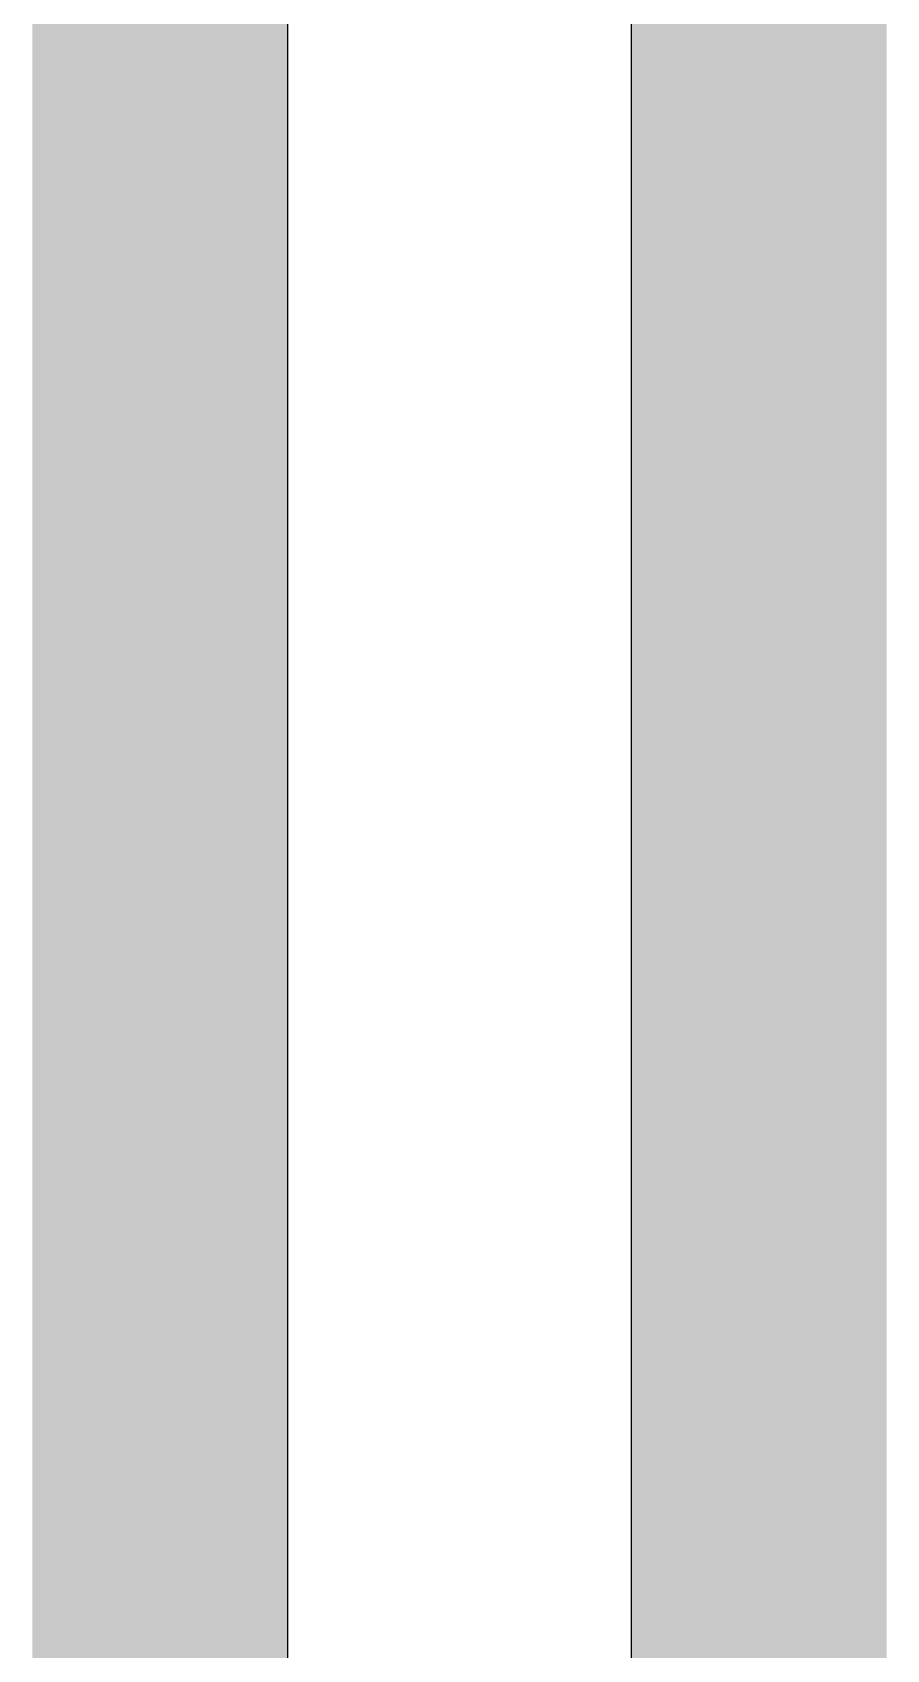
# Model space of a CAD drawing. Header units: millimetres. Extents: x 1.69 to 2.7, y 2.72 to 5.58.
# Drawn here: x 2.2167 to 2.3507, y 3.2413 to 3.4948 of the extents above; entities that cross this region are included whole.
import ezdxf

# ---------------------------------------------------------------- set-up
doc = ezdxf.new("R2010")
doc.units = ezdxf.units.MM
doc.header["$MEASUREMENT"] = 0
for name, color, linetype in [('InternalPlane1', 76, 'Continuous'), ('InternalPlane2', 16, 'Continuous'), ('Mechanical2', 216, 'Continuous')]:
    doc.layers.add(name, color=color, linetype=linetype)

msp = doc.modelspace()

# ---------------------------------------------------------------- linework, layer by layer
at = {"layer": 'InternalPlane1'}
for p, q in [((2.2567724, 2.7633888), (2.2567724, 3.5210644)), ((2.3106088, 3.5200644), (2.3106088, 2.7643888))]:
    msp.add_line(p, q, dxfattribs=at)
at = {"layer": 'InternalPlane1', "const_width": 0.04}
for points in [[(2.2366756, 2.7571416), (2.2366756, 3.5210644)], [(2.3307056, 2.7581416), (2.3307056, 3.5200644)]]:
    msp.add_lwpolyline(points, dxfattribs=at)
at = {"layer": 'InternalPlane2'}
for p, q in [((2.2567724, 2.7633888), (2.2567724, 3.5210644)), ((2.3106088, 3.5200644), (2.3106088, 2.7643888))]:
    msp.add_line(p, q, dxfattribs=at)
at = {"layer": 'InternalPlane2', "const_width": 0.04}
for points in [[(2.2366756, 2.7571416), (2.2366756, 3.5210644)], [(2.3307056, 2.7581416), (2.3307056, 3.5200644)]]:
    msp.add_lwpolyline(points, dxfattribs=at)
at = {"layer": 'Mechanical2', "const_width": 0.01}
for points in [[(2.2416906, 2.7571416), (2.2416906, 3.5231416)], [(2.3256906, 2.7581416), (2.3256906, 3.5221416)]]:
    msp.add_lwpolyline(points, dxfattribs=at)

doc.saveas('drawing.dxf')
